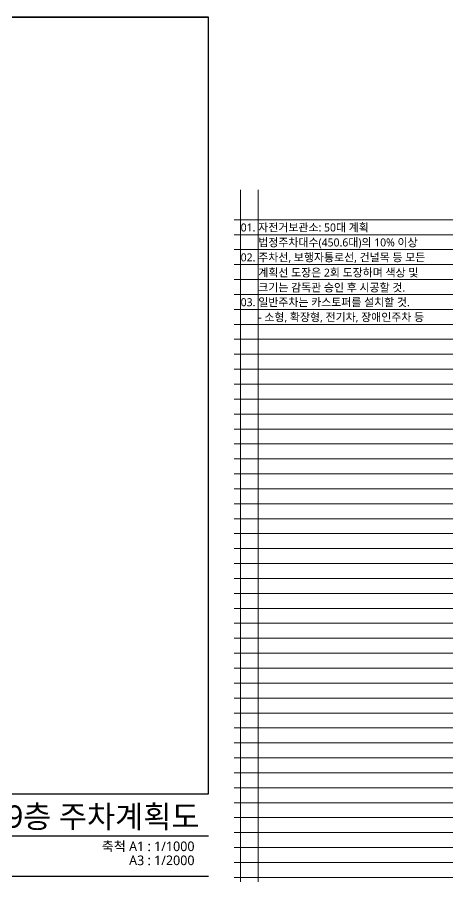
# Model space of a CAD drawing. Header units: millimetres. Extents: x 2220375 to 3855375, y 1113573 to 1649930.
# Drawn here: x 3719333 to 3855375, y 1380055 to 1649930 of the extents above; entities that cross this region are included whole.
import ezdxf
from ezdxf.enums import TextEntityAlignment as Align

# ---------------------------------------------------------------- set-up
doc = ezdxf.new("R2010")
doc.units = ezdxf.units.MM
doc.header["$LTSCALE"] = 10
doc.layers.get('0').update_dxf_attribs({"linetype": 'CONTINUOUS'})
doc.layers.get('Defpoints').update_dxf_attribs({"color": 153, "linetype": 'CONTINUOUS'})
doc.layers.add('A-XXXX-NPLT', color=144, linetype='CONTINUOUS', lineweight=15, plot=False)
for name, color, linetype, lineweight in [('A-XXXX-SYMB', 7, 'CONTINUOUS', 25), ('A-XXXX-TXT1', 3, 'CONTINUOUS', 25), ('A-XXXX-TXT2', 3, 'CONTINUOUS', 25)]:
    doc.layers.add(name, color=color, linetype=linetype, lineweight=lineweight)
doc.styles.add('맑은 고딕', font='malgun.ttf')
doc.styles.add('맑은고딕', font='malgun.ttf')

# ---------------------------------------------------------------- blocks, each defined once
blk = doc.blocks.new('NOTE(220317)')
at = {"layer": 'A-XXXX-NPLT'}
for p, q in [((1010649.8, 179732.7), (1010649.8, 175412.7)), ((1010759.8, 179732.7), (1010759.8, 175412.7)), ((1010609.8, 179546.1), (1011974.8, 179546.1)), ((1010609.8, 179452.7), (1011974.8, 179452.7)), ((1010609.8, 179359.4), (1011974.8, 179359.4)), ((1010609.8, 179266.1), (1011974.8, 179266.1)), ((1010609.8, 179172.7), (1011974.8, 179172.7)), ((1010609.8, 179079.4), (1011974.8, 179079.4)), ((1010609.8, 178986.1), (1011974.8, 178986.1)), ((1010609.8, 178892.7), (1011974.8, 178892.7)), ((1010609.8, 178799.4), (1011974.8, 178799.4)), ((1010609.8, 178706.1), (1011974.8, 178706.1)), ((1010609.8, 178612.7), (1011974.8, 178612.7)), ((1010609.8, 178519.4), (1011974.8, 178519.4)), ((1010609.8, 178426.1), (1011974.8, 178426.1)), ((1010609.8, 178332.7), (1011974.8, 178332.7)), ((1010609.8, 178239.4), (1011974.8, 178239.4)), ((1010609.8, 178146.1), (1011974.8, 178146.1)), ((1010609.8, 178052.7), (1011974.8, 178052.7)), ((1010609.8, 177959.4), (1011974.8, 177959.4)), ((1010609.8, 177866.1), (1011974.8, 177866.1)), ((1010609.8, 177772.7), (1011974.8, 177772.7)), ((1010609.8, 177679.4), (1011974.8, 177679.4)), ((1010609.8, 177586.1), (1011974.8, 177586.1)), ((1010609.8, 177492.7), (1011974.8, 177492.7)), ((1010609.8, 177399.4), (1011974.8, 177399.4)), ((1010609.8, 177306.1), (1011974.8, 177306.1)), ((1010609.8, 177212.7), (1011974.8, 177212.7)), ((1010609.8, 177119.4), (1011974.8, 177119.4)), ((1010609.8, 177026.1), (1011974.8, 177026.1)), ((1010609.8, 176932.7), (1011974.8, 176932.7)), ((1010609.8, 176839.4), (1011974.8, 176839.4)), ((1010609.8, 176746.1), (1011974.8, 176746.1)), ((1010609.8, 176652.7), (1011974.8, 176652.7)), ((1010609.8, 176559.4), (1011974.8, 176559.4)), ((1010609.8, 176466.1), (1011974.8, 176466.1)), ((1010609.8, 176372.7), (1011974.8, 176372.7)), ((1010609.8, 176279.4), (1011974.8, 176279.4)), ((1010609.8, 176186.1), (1011974.8, 176186.1)), ((1010609.8, 176092.7), (1011974.8, 176092.7)), ((1010609.8, 175999.4), (1011974.8, 175999.4)), ((1010609.8, 175906.1), (1011974.8, 175906.1)), ((1010609.8, 175812.7), (1011974.8, 175812.7)), ((1010609.8, 175719.4), (1011974.8, 175719.4)), ((1010609.8, 175626.1), (1011974.8, 175626.1)), ((1010609.8, 175532.7), (1011974.8, 175532.7)), ((1010609.8, 175439.4), (1011974.8, 175439.4))]:
    blk.add_line(p, q, dxfattribs=at)
blk = doc.blocks.new('NOTE_주차계획도')
at = {"layer": 'A-XXXX-TXT2', "style": '맑은 고딕'}
for s, p in [('01.', (7576.5, 4994.8)), ('자전거보관소: 50대 계획', (7631.5, 4994.8)), ('법정주차대수(450.6대)의 10%%% 이상', (7631.5, 4948.1)), ('02.', (7576.5, 4901.4)), ('주차선, 보행자통로선, 건널목 등 모든', (7631.5, 4901.4)), ('계획선 도장은 2회 도장하며 색상 및', (7631.5, 4853.9)), ('크기는 감독관 승인 후 시공할 것.', (7631.5, 4807.3)), ('일반주차는 카스토퍼를 설치할 것.', (7631.5, 4761.4)), ('03.', (7576.5, 4761.4)), ('- 소형, 확장형, 전기차, 장애인주차 등', (7631.5, 4714.8))]:
    blk.add_text(s, height=25, dxfattribs=at).set_placement(p, align=Align.MIDDLE_LEFT)

msp = doc.modelspace()

# ---------------------------------------------------------------- linework, layer by layer
for p, q in [((3060374.8, 1649929.6), (3779124.8, 1649929.6)), ((3060374.8, 1381829.6), (3779124.8, 1381829.6))]:
    msp.add_line(p, q)
at = {"layer": 'A-XXXX-SYMB'}
msp.add_line((3683746.3, 1394329.6), (3779124.8, 1394329.6), dxfattribs=at)
at = {"layer": 'Defpoints'}
msp.add_lwpolyline([(3779124.8, 1649929.6), (3419749.8, 1649929.6), (3419749.8, 1381829.6), (3665210.5, 1381829.6), (3665210.5, 1407493.2), (3779124.8, 1407493.2)], close=True, dxfattribs=at)

# ---------------------------------------------------------------- block references
for name, p, xscale, yscale, zscale in [('NOTE(220317)', (-46743365.5, -7390581.7), 49.99999962610639, 49.99999962610639, 49.99999962610639), ('NOTE_주차계획도', (3031474.8, 1084829.6), 99.99999925221279, 99.99999925221279, 99.99999925221279)]:
    msp.add_blockref(name, p, dxfattribs=dict(xscale=xscale, yscale=yscale, zscale=zscale))

# ---------------------------------------------------------------- texts
at = {"layer": 'A-XXXX-TXT1', "style": '맑은고딕'}
msp.add_text('지상 9층 주차계획도', height=7000, dxfattribs=at).set_placement((3776266.8, 1394782.4), align=Align.BOTTOM_RIGHT)
for s, p in [('축척 A1 : 1/1000', (3774709.2, 1392606.8)), ('A3 : 1/2000', (3774709.2, 1388228.5))]:
    msp.add_text(s, height=3000, dxfattribs=at).set_placement(p, align=Align.TOP_RIGHT)

doc.saveas('drawing.dxf')
